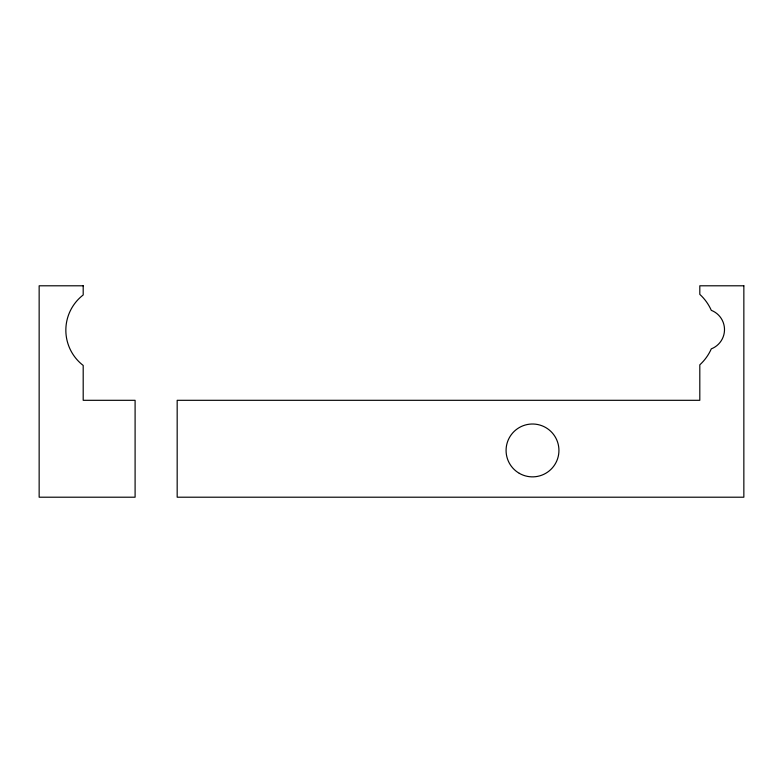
<?xml version="1.0" encoding="UTF-8"?>
<svg xmlns="http://www.w3.org/2000/svg" width="783" height="783" viewBox="0 0 783 783"><rect width="100%" height="100%" fill="white"/><g stroke="black" fill="none" stroke-linecap="round" stroke-linejoin="round"><path stroke-width="1.17" d="M83.194 285.795L39.15 285.795L39.15 497.205L135.097 497.205L135.097 400.309L83.194 400.309L83.194 365.436A44.455 44.455 0 0 1 83.194 294.966L83.194 285.795M743.85 285.795L699.806 285.795L699.806 294.369A47.694 47.694 0 0 1 711.297 310.342A20.642 20.642 0 0 1 711.297 348.856A47.694 47.694 0 0 1 699.806 364.839L699.806 400.309L177.173 400.309L177.173 497.205L743.85 497.205L743.85 285.795M519.295 473.324A26.426 26.426 0 0 0 558.935 450.44A26.426 26.426 0 0 0 519.295 427.547A26.426 26.426 0 0 0 519.295 473.324"/></g></svg>
